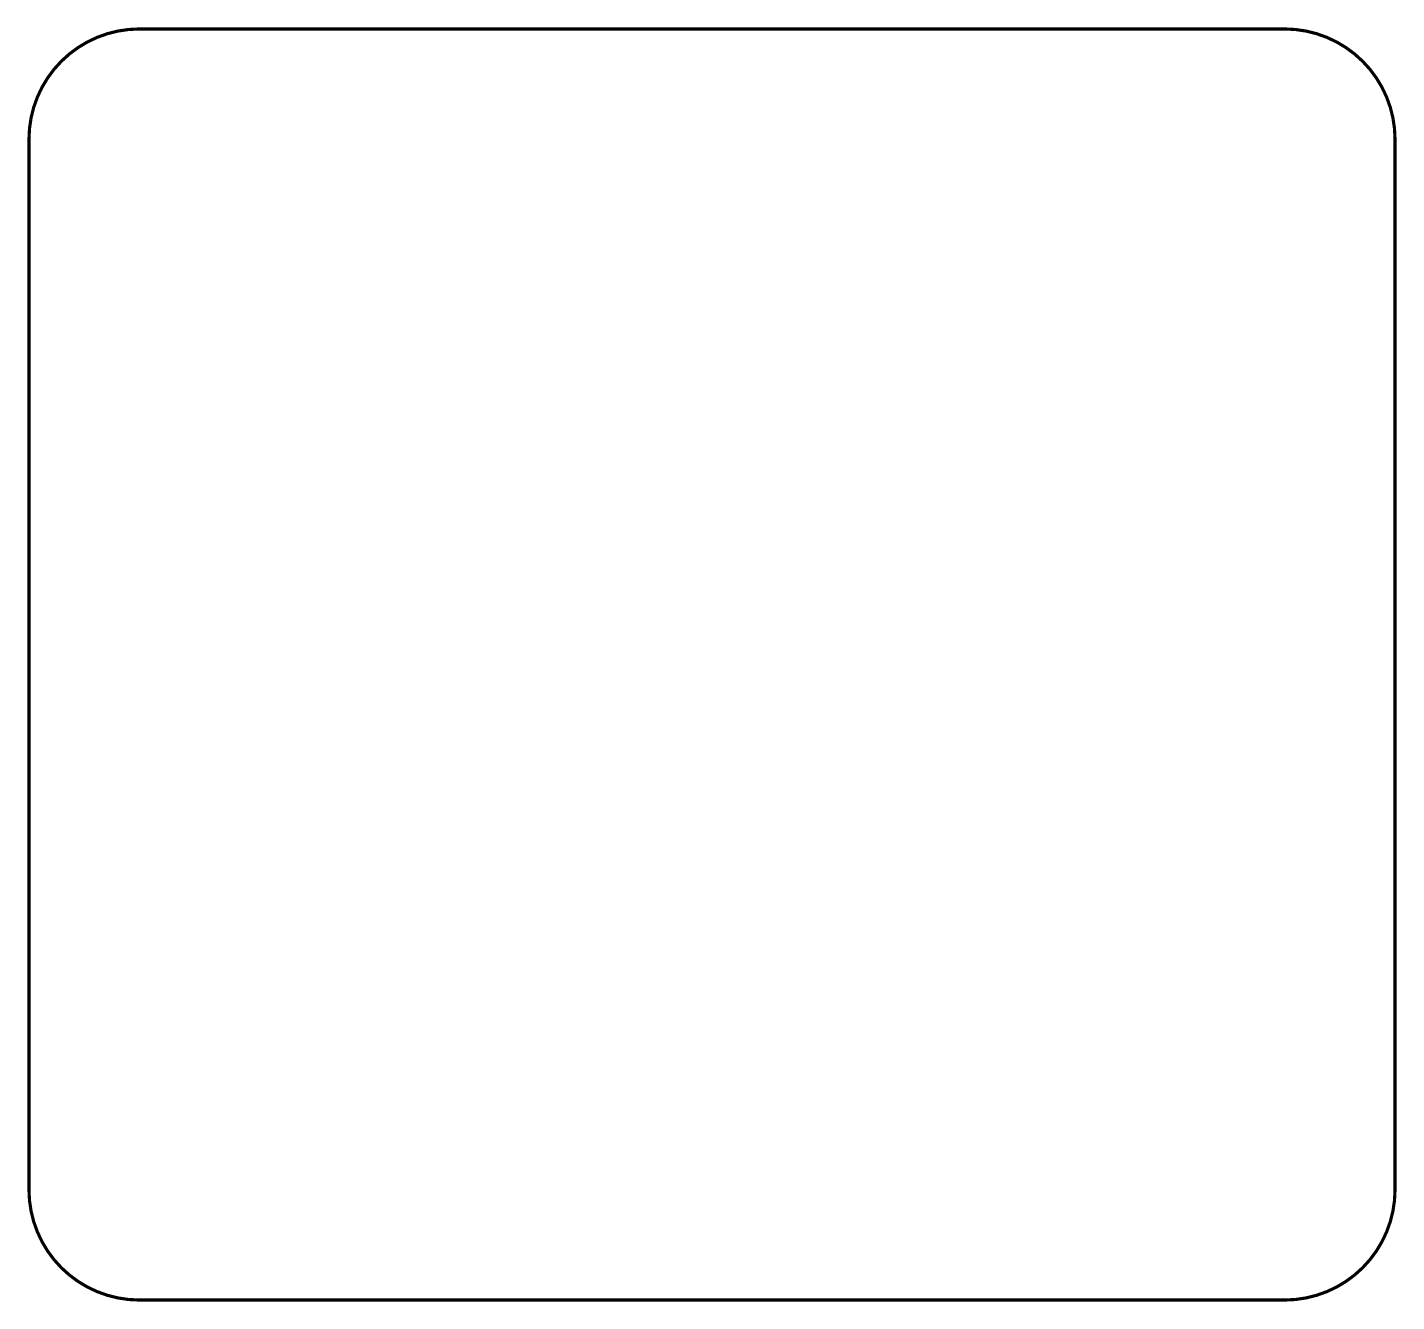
# Model space of a CAD drawing. Header units: millimetres. Extents: x -0.1 to 43.4, y -0.1 to 40.4.
import ezdxf

# ---------------------------------------------------------------- set-up
doc = ezdxf.new("R2010")
doc.units = ezdxf.units.MM
doc.header["$MEASUREMENT"] = 0
doc.layers.add('Board-Outline-Layer', color=7, linetype='Continuous', true_color=0xff00ff)

msp = doc.modelspace()

# ---------------------------------------------------------------- linework, layer by layer
at = {"layer": 'Board-Outline-Layer', "const_width": 0.1}
for points in [[(3.5, 40.3, 0.414), (0, 36.8)], [(43.3, 36.8, 0.414), (39.8, 40.3)], [(0, 3.5, 0.414), (3.5, 0)], [(39.8, 0, 0.414), (43.3, 3.5)]]:
    msp.add_lwpolyline(points, format="xyb", dxfattribs=at)
for points in [[(39.8, 40.3), (3.5, 40.3)], [(0, 36.8), (0, 3.5)], [(43.3, 3.5), (43.3, 36.8)], [(3.5, 0), (39.8, 0)]]:
    msp.add_lwpolyline(points, dxfattribs=at)

doc.saveas('drawing.dxf')
